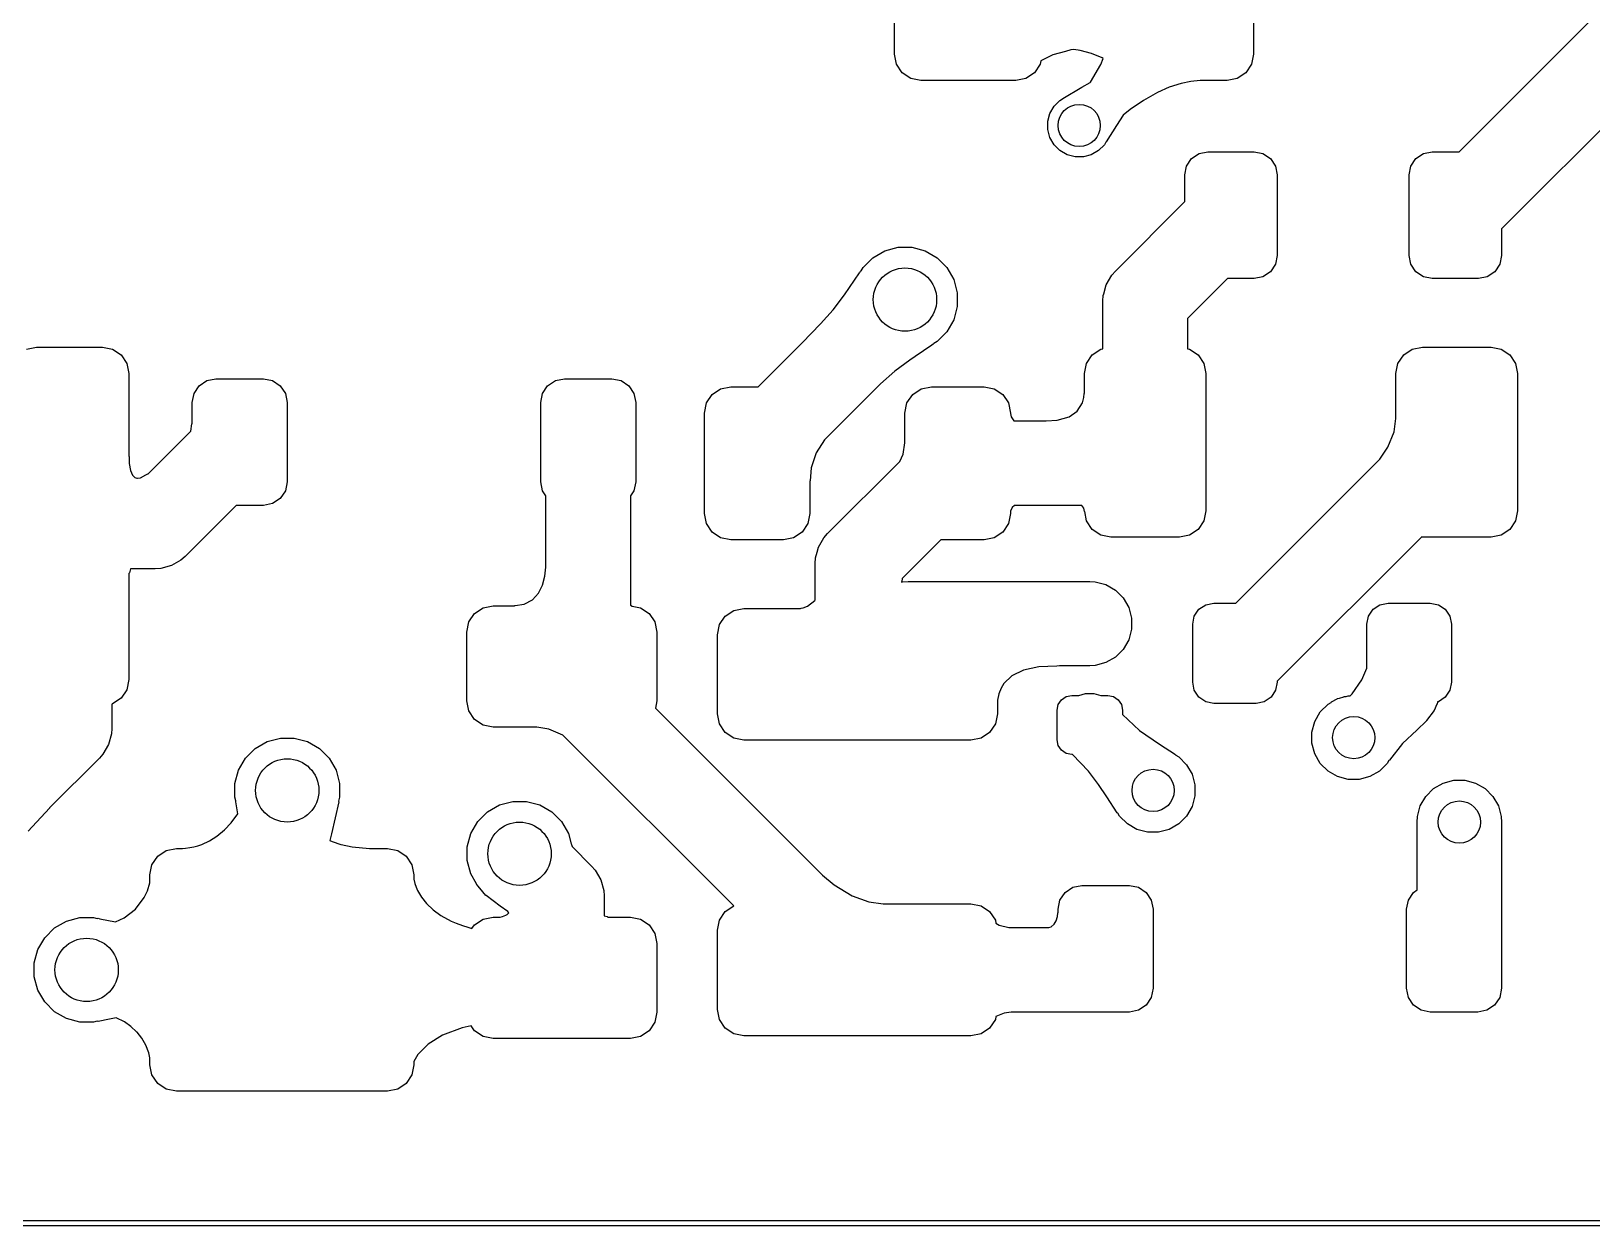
# Model space of a CAD drawing. Extents: x 89 to 178, y -115 to -57.
# Drawn here: x 100.98 to 115.75, y -115.02 to -103.71 of the extents above; entities that cross this region are included whole.
import ezdxf

# ---------------------------------------------------------------- set-up
doc = ezdxf.new("R2010")
doc.units = 0
doc.layers.add('BLACK', color=7, linetype='CONTINUOUS')

msp = doc.modelspace()

# ---------------------------------------------------------------- linework, layer by layer
at = {"layer": 'BLACK', "linetype": 'CONTINUOUS'}
for p, q in [((114.496814, -104.85), (116.429658, -102.917157)), ((109.15, -103.925), (109.15, -103.4)), ((112.55, -103.4), (112.55, -103.925)), ((110.820973, -103.884626), (110.770038, -103.898248)), ((110.849091, -103.881634), (110.820973, -103.884626)), ((110.910386, -103.890757), (110.849091, -103.881634)), ((111.016143, -103.918589), (110.910386, -103.890757)), ((109.16903, -104.020671), (109.15, -103.925)), ((109.223223, -104.101777), (109.16903, -104.020671)), ((110.53097, -104.020671), (110.476777, -104.101777)), ((110.537753, -103.986565), (110.53097, -104.020671)), ((110.650179, -103.930306), (110.537753, -103.986565)), ((110.650184, -103.930304), (110.650179, -103.930306)), ((110.650186, -103.930303), (110.650184, -103.930303)), ((110.650184, -103.930303), (110.650184, -103.930304)), ((110.770038, -103.898248), (110.650186, -103.930303)), ((111.006187, -104.1906), (111.104306, -104.023547)), ((111.116203, -103.958965), (111.016143, -103.918589)), ((111.104306, -104.023547), (111.125617, -103.964523)), ((111.125617, -103.964523), (111.116203, -103.958965)), ((112.53097, -104.020671), (112.476777, -104.101777)), ((112.55, -103.925), (112.53097, -104.020671)), ((116.533217, -103.944967), (114.9, -105.578185)), ((109.304329, -104.15597), (109.223223, -104.101777)), ((109.4, -104.175), (109.304329, -104.15597)), ((110.3, -104.175), (109.4, -104.175)), ((110.395671, -104.15597), (110.3, -104.175)), ((110.476777, -104.101777), (110.395671, -104.15597)), ((111.003876, -104.193457), (111.006187, -104.1906)), ((111.956377, -104.182209), (111.864058, -104.201324)), ((111.956379, -104.182208), (111.956377, -104.182209)), ((112.045802, -104.175149), (111.956379, -104.182208)), ((112.046424, -104.175), (112.045802, -104.175149)), ((112.3, -104.175), (112.046424, -104.175)), ((112.395671, -104.15597), (112.3, -104.175)), ((112.476777, -104.101777), (112.395671, -104.15597)), ((110.74397, -104.344316), (110.924943, -104.238088)), ((110.924943, -104.238088), (111.003876, -104.193457)), ((111.642858, -104.287376), (111.508076, -104.363657)), ((111.642877, -104.287367), (111.642858, -104.287376)), ((111.752358, -104.238238), (111.642877, -104.287367)), ((111.752366, -104.238235), (111.752358, -104.238238)), ((111.864058, -104.201324), (111.752366, -104.238235)), ((110.602567, -104.560846), (110.622836, -104.485199)), ((110.622836, -104.485199), (110.661994, -104.417376)), ((110.661994, -104.417376), (110.717372, -104.361998)), ((110.717372, -104.361998), (110.740913, -104.348406)), ((110.740913, -104.348406), (110.743444, -104.344646)), ((110.743444, -104.344646), (110.74397, -104.344316)), ((111.382877, -104.44904), (111.316922, -104.501817)), ((111.508076, -104.363657), (111.382877, -104.44904)), ((110.602567, -104.639162), (110.602567, -104.560846)), ((111.253297, -104.600356), (111.155811, -104.756473)), ((111.316922, -104.501817), (111.253297, -104.600356)), ((110.622836, -104.714809), (110.602567, -104.639162)), ((110.661994, -104.782632), (110.622836, -104.714809)), ((110.717372, -104.83801), (110.661994, -104.782632)), ((111.138006, -104.782632), (111.082628, -104.83801)), ((111.151215, -104.759752), (111.138006, -104.782632)), ((111.155811, -104.756473), (111.151215, -104.759752)), ((110.785195, -104.877168), (110.717372, -104.83801)), ((110.860842, -104.897437), (110.785195, -104.877168)), ((110.939158, -104.897437), (110.860842, -104.897437)), ((111.014805, -104.877168), (110.939158, -104.897437)), ((111.082628, -104.83801), (111.014805, -104.877168)), ((111.916651, -104.985038), (111.96407, -104.91407)), ((111.96407, -104.91407), (112.035038, -104.866651)), ((112.035038, -104.866651), (112.11875, -104.85)), ((112.11875, -104.85), (112.55625, -104.85)), ((112.55625, -104.85), (112.639962, -104.866651)), ((112.639962, -104.866651), (112.71093, -104.91407)), ((112.71093, -104.91407), (112.758349, -104.985038)), ((114.041651, -104.985038), (114.08907, -104.91407)), ((114.08907, -104.91407), (114.160038, -104.866651)), ((114.160038, -104.866651), (114.24375, -104.85)), ((114.24375, -104.85), (114.496814, -104.85)), ((111.9, -105.06875), (111.916651, -104.985038)), ((111.9, -105.321814), (111.9, -105.06875)), ((112.758349, -104.985038), (112.775, -105.06875)), ((112.775, -105.06875), (112.775, -105.83125)), ((114.025, -105.06875), (114.041651, -104.985038)), ((114.025, -105.83125), (114.025, -105.06875)), ((111.242157, -105.979657), (111.9, -105.321814)), ((114.9, -105.578185), (114.9, -105.83125)), ((108.945619, -105.853325), (109.058658, -105.788062)), ((109.058658, -105.788062), (109.184737, -105.75428)), ((109.184737, -105.75428), (109.315263, -105.75428)), ((109.315263, -105.75428), (109.441342, -105.788062)), ((109.441342, -105.788062), (109.554381, -105.853325)), ((108.835233, -105.976953), (108.853323, -105.945621)), ((108.853323, -105.945621), (108.945619, -105.853325)), ((109.554381, -105.853325), (109.646677, -105.945621)), ((109.646677, -105.945621), (109.71194, -106.05866)), ((112.758349, -105.914962), (112.71093, -105.98593)), ((112.775, -105.83125), (112.758349, -105.914962)), ((114.041651, -105.914962), (114.025, -105.83125)), ((114.08907, -105.98593), (114.041651, -105.914962)), ((114.883349, -105.914962), (114.83593, -105.98593)), ((114.9, -105.83125), (114.883349, -105.914962)), ((108.677059, -106.205134), (108.817879, -105.996745)), ((108.817879, -105.996745), (108.817897, -105.996719)), ((108.817897, -105.996719), (108.821287, -105.991642)), ((108.821287, -105.991642), (108.827779, -105.981925)), ((108.827779, -105.981925), (108.835222, -105.976951)), ((108.835222, -105.976951), (108.835233, -105.976953)), ((109.71194, -106.05866), (109.745722, -106.184739)), ((111.132353, -106.195619), (111.155448, -106.109426)), ((111.155448, -106.109426), (111.207659, -106.018995)), ((111.207659, -106.018995), (111.242157, -105.979657)), ((112.303185, -106.05), (111.925, -106.428185)), ((112.55625, -106.05), (112.303185, -106.05)), ((112.639962, -106.033349), (112.55625, -106.05)), ((112.71093, -105.98593), (112.639962, -106.033349)), ((114.160038, -106.033349), (114.08907, -105.98593)), ((114.24375, -106.05), (114.160038, -106.033349)), ((114.68125, -106.05), (114.24375, -106.05)), ((114.764962, -106.033349), (114.68125, -106.05)), ((114.83593, -105.98593), (114.764962, -106.033349)), ((108.571265, -106.346643), (108.677059, -106.205134)), ((109.745722, -106.184739), (109.745722, -106.315265)), ((111.125, -106.2625), (111.128422, -106.21029)), ((111.125, -106.714918), (111.125, -106.2625)), ((111.128422, -106.21029), (111.132353, -106.195619)), ((108.451018, -106.480884), (108.571265, -106.346643)), ((109.745722, -106.315265), (109.71194, -106.441344)), ((108.275008, -106.6592), (108.451018, -106.480884)), ((109.646677, -106.554383), (109.554381, -106.646679)), ((109.71194, -106.441344), (109.646677, -106.554383)), ((111.925, -106.428185), (111.925, -106.714918)), ((100.929329, -106.71903), (101.025, -106.7)), ((101.025, -106.7), (101.65, -106.7)), ((101.65, -106.7), (101.745671, -106.71903)), ((107.859316, -107.075), (108.274932, -106.659383)), ((108.274932, -106.659383), (108.275008, -106.6592)), ((109.503258, -106.682123), (109.346618, -106.787971)), ((109.503283, -106.682105), (109.503258, -106.682123)), ((109.518075, -106.672223), (109.503283, -106.682105)), ((109.523046, -106.6648), (109.518075, -106.672223)), ((109.554381, -106.646679), (109.52304, -106.664773)), ((109.52304, -106.664773), (109.523046, -106.6648)), ((114.054329, -106.71903), (114.15, -106.7)), ((114.15, -106.7), (114.8, -106.7)), ((114.8, -106.7), (114.895671, -106.71903)), ((101.745671, -106.71903), (101.826777, -106.773223)), ((101.826777, -106.773223), (101.88097, -106.854329)), ((109.294864, -106.822945), (109.15335, -106.928742)), ((109.294884, -106.822931), (109.294864, -106.822945)), ((109.346618, -106.787971), (109.294884, -106.822931)), ((110.96903, -106.854329), (111.023223, -106.773223)), ((111.023223, -106.773223), (111.104329, -106.71903)), ((111.104329, -106.71903), (111.125, -106.714918)), ((111.925, -106.714918), (111.945671, -106.71903)), ((111.945671, -106.71903), (112.026777, -106.773223)), ((112.026777, -106.773223), (112.08097, -106.854329)), ((113.91903, -106.854329), (113.973223, -106.773223)), ((113.973223, -106.773223), (114.054329, -106.71903)), ((114.895671, -106.71903), (114.976777, -106.773223)), ((114.976777, -106.773223), (115.03097, -106.854329)), ((101.88097, -106.854329), (101.9, -106.95)), ((101.9, -106.95), (101.9, -107.732452)), ((102.638896, -107.017127), (102.725, -107)), ((102.725, -107), (103.175, -107)), ((103.175, -107), (103.261104, -107.017127)), ((105.938896, -107.017127), (106.025, -107)), ((106.025, -107), (106.475, -107)), ((106.475, -107), (106.561104, -107.017127)), ((109.15335, -106.928742), (109.01913, -107.048971)), ((110.95, -106.95), (110.96903, -106.854329)), ((110.95, -107.135538), (110.95, -106.95)), ((112.08097, -106.854329), (112.1, -106.95)), ((112.1, -106.95), (112.1, -108.25)), ((113.9, -106.95), (113.91903, -106.854329)), ((113.9, -107.373394), (113.9, -106.95)), ((115.03097, -106.854329), (115.05, -106.95)), ((115.05, -106.95), (115.05, -108.25)), ((102.5, -107.225), (102.517127, -107.138896)), ((102.517127, -107.138896), (102.565901, -107.065901)), ((102.565901, -107.065901), (102.638896, -107.017127)), ((103.261104, -107.017127), (103.334099, -107.065901)), ((103.334099, -107.065901), (103.382873, -107.138896)), ((103.382873, -107.138896), (103.4, -107.225)), ((105.8, -107.225), (105.817127, -107.138896)), ((105.817127, -107.138896), (105.865901, -107.065901)), ((105.865901, -107.065901), (105.938896, -107.017127)), ((106.561104, -107.017127), (106.634099, -107.065901)), ((106.634099, -107.065901), (106.682873, -107.138896)), ((106.682873, -107.138896), (106.7, -107.225)), ((107.36903, -107.229329), (107.423223, -107.148223)), ((107.423223, -107.148223), (107.504329, -107.09403)), ((107.504329, -107.09403), (107.6, -107.075)), ((107.6, -107.075), (107.859316, -107.075)), ((109.019117, -107.048982), (108.840802, -107.224992)), ((109.01913, -107.048971), (109.019117, -107.048982)), ((109.26903, -107.229329), (109.323223, -107.148223)), ((109.323223, -107.148223), (109.404329, -107.09403)), ((109.404329, -107.09403), (109.5, -107.075)), ((109.5, -107.075), (110, -107.075)), ((110, -107.075), (110.095671, -107.09403)), ((110.095671, -107.09403), (110.176777, -107.148223)), ((110.176777, -107.148223), (110.23097, -107.229329)), ((110.94517, -107.176762), (110.948188, -107.139081)), ((110.948188, -107.139081), (110.95, -107.135538)), ((102.5, -107.424681), (102.5, -107.225)), ((103.4, -107.225), (103.4, -107.975)), ((105.8, -107.975), (105.8, -107.225)), ((106.7, -107.225), (106.7, -107.975)), ((107.35, -107.325), (107.36903, -107.229329)), ((108.840623, -107.225064), (108.486689, -107.578998)), ((108.840802, -107.224992), (108.840623, -107.225064)), ((109.25, -107.325), (109.26903, -107.229329)), ((110.23097, -107.229329), (110.25, -107.325)), ((110.882049, -107.305617), (110.931364, -107.228109)), ((110.931364, -107.228109), (110.94517, -107.176762)), ((102.487489, -107.496824), (102.49778, -107.428368)), ((102.49778, -107.428368), (102.5, -107.424681)), ((107.35, -108.275), (107.35, -107.325)), ((109.25, -107.604078), (109.25, -107.325)), ((110.25, -107.325), (110.25, -107.329538)), ((110.25, -107.329538), (110.255294, -107.360982)), ((110.255294, -107.360982), (110.280562, -107.4)), ((110.280562, -107.4), (110.587381, -107.4)), ((110.587381, -107.4), (110.691108, -107.392614)), ((110.691108, -107.392614), (110.691111, -107.392613)), ((110.691111, -107.392613), (110.691116, -107.392613)), ((110.691116, -107.392613), (110.804067, -107.359352)), ((110.804067, -107.359352), (110.882049, -107.305617)), ((113.881233, -107.501567), (113.897979, -107.376873)), ((113.897979, -107.376873), (113.9, -107.373394)), ((102.084268, -107.900045), (102.487489, -107.496824)), ((108.486689, -107.578998), (108.409839, -107.70303)), ((113.823532, -107.646429), (113.881233, -107.501567)), ((101.9, -107.732452), (101.901301, -107.734847)), ((101.901301, -107.734847), (101.901355, -107.735561)), ((101.901355, -107.735561), (101.904274, -107.802038)), ((108.409839, -107.70303), (108.361102, -107.842761)), ((109.201244, -107.783069), (109.232018, -107.715404)), ((109.232018, -107.715404), (109.247823, -107.607723)), ((109.247823, -107.607723), (109.25, -107.604078)), ((113.748129, -107.761184), (113.823532, -107.646429)), ((101.904274, -107.802038), (101.904275, -107.802049)), ((101.904275, -107.802049), (101.916094, -107.87005)), ((101.916094, -107.87005), (101.933967, -107.913188)), ((108.3611, -107.84277), (108.351215, -107.967335)), ((108.361102, -107.842761), (108.3611, -107.84277)), ((108.517157, -108.467157), (109.201244, -107.783069)), ((112.384314, -109.125), (113.748129, -107.761184)), ((101.933967, -107.913188), (101.956387, -107.935878)), ((101.956387, -107.935878), (101.956389, -107.935879)), ((101.956389, -107.935879), (101.973987, -107.940499)), ((101.973987, -107.940499), (101.981858, -107.942566)), ((101.981858, -107.942566), (102.00888, -107.937691)), ((102.00888, -107.937691), (102.061581, -107.911011)), ((102.061581, -107.911011), (102.080406, -107.900498)), ((102.080406, -107.900498), (102.084268, -107.900045)), ((103.4, -107.975), (103.382873, -108.061104)), ((105.817127, -108.061104), (105.8, -107.975)), ((106.7, -107.975), (106.682873, -108.061104)), ((108.351215, -107.967335), (108.35, -107.969716)), ((108.35, -107.969716), (108.35, -108.275)), ((103.261104, -108.182873), (103.175, -108.2)), ((103.334099, -108.134099), (103.261104, -108.182873)), ((103.382873, -108.061104), (103.334099, -108.134099)), ((105.85, -108.110301), (105.817127, -108.061104)), ((105.85, -108.689423), (105.85, -108.110301)), ((106.682873, -108.061104), (106.65, -108.110301)), ((106.65, -108.110301), (106.65, -109.145208)), ((102.915686, -108.2), (102.432843, -108.682843)), ((103.175, -108.2), (102.915686, -108.2)), ((107.36903, -108.370671), (107.35, -108.275)), ((108.35, -108.275), (108.33097, -108.370671)), ((110.25, -108.275), (110.23097, -108.370671)), ((110.250288, -108.255186), (110.25, -108.257639)), ((110.25, -108.257639), (110.25, -108.275)), ((110.250289, -108.255181), (110.250288, -108.255186)), ((110.264349, -108.220053), (110.250289, -108.255181)), ((110.264351, -108.22005), (110.264349, -108.220053)), ((110.286005, -108.2), (110.264351, -108.22005)), ((110.925571, -108.2), (110.286005, -108.2)), ((110.944846, -108.224756), (110.925571, -108.2)), ((110.951664, -108.258644), (110.944846, -108.224756)), ((110.951747, -108.258783), (110.951664, -108.258644)), ((110.96903, -108.345671), (110.951747, -108.258783)), ((112.1, -108.25), (112.08097, -108.345671)), ((115.05, -108.25), (115.03097, -108.345671)), ((107.423223, -108.451777), (107.36903, -108.370671)), ((107.504329, -108.50597), (107.423223, -108.451777)), ((108.276777, -108.451777), (108.195671, -108.50597)), ((108.33097, -108.370671), (108.276777, -108.451777)), ((108.482659, -108.506495), (108.517157, -108.467157)), ((110.176777, -108.451777), (110.095671, -108.50597)), ((110.23097, -108.370671), (110.176777, -108.451777)), ((111.023223, -108.426777), (110.96903, -108.345671)), ((111.104329, -108.48097), (111.023223, -108.426777)), ((112.026777, -108.426777), (111.945671, -108.48097)), ((112.08097, -108.345671), (112.026777, -108.426777)), ((114.976777, -108.426777), (114.895671, -108.48097)), ((115.03097, -108.345671), (114.976777, -108.426777)), ((107.6, -108.525), (107.504329, -108.50597)), ((108.1, -108.525), (107.6, -108.525)), ((108.195671, -108.50597), (108.1, -108.525)), ((108.417871, -108.643866), (108.430448, -108.596926)), ((108.430448, -108.596926), (108.482659, -108.506495)), ((109.590686, -108.525), (109.222439, -108.893246)), ((110, -108.525), (109.590686, -108.525)), ((110.095671, -108.50597), (110, -108.525)), ((111.2, -108.5), (111.104329, -108.48097)), ((111.85, -108.5), (111.2, -108.5)), ((111.945671, -108.48097), (111.85, -108.5)), ((114.138471, -108.502214), (112.775, -109.865686)), ((114.144329, -108.498872), (114.138471, -108.502214)), ((114.15, -108.5), (114.144329, -108.498872)), ((114.8, -108.5), (114.15, -108.5)), ((114.895671, -108.48097), (114.8, -108.5)), ((102.303074, -108.769552), (102.20221, -108.796578)), ((102.393505, -108.717341), (102.303074, -108.769552)), ((102.432843, -108.682843), (102.393505, -108.717341)), ((105.848961, -108.784104), (105.85, -108.689423)), ((108.4, -108.75), (108.403422, -108.69779)), ((108.4, -109.095424), (108.4, -108.75)), ((108.403422, -108.69779), (108.417871, -108.643866)), ((101.904695, -108.837966), (101.9, -108.844042)), ((101.9, -108.844042), (101.9, -109.85)), ((101.915006, -108.8), (101.904695, -108.837966)), ((102.15, -108.8), (101.915006, -108.8)), ((102.20221, -108.796578), (102.15, -108.8)), ((105.816995, -108.956237), (105.838719, -108.871576)), ((105.838719, -108.871576), (105.848961, -108.784104)), ((109.223104, -108.89734), (109.21799, -108.926047)), ((109.222439, -108.893246), (109.223285, -108.895288)), ((109.223285, -108.895288), (109.223104, -108.89734)), ((109.22779, -108.923422), (109.28, -108.92)), ((109.28, -108.92), (111, -108.92)), ((111, -108.92), (111.05221, -108.923422)), ((105.723386, -109.093774), (105.77986, -109.03225)), ((105.77986, -109.03225), (105.816995, -108.956237)), ((109.21799, -108.926047), (109.22779, -108.923422)), ((111.05221, -108.923422), (111.153073, -108.950448)), ((111.153073, -108.950448), (111.243505, -109.002659)), ((111.243505, -109.002659), (111.317341, -109.076495)), ((105.173223, -109.223223), (105.254329, -109.16903)), ((105.254329, -109.16903), (105.35, -109.15)), ((105.35, -109.15), (105.551179, -109.15)), ((105.551179, -109.15), (105.551397, -109.149601)), ((105.551397, -109.149601), (105.557098, -109.147133)), ((105.557098, -109.147133), (105.643643, -109.13497)), ((105.643643, -109.13497), (105.723386, -109.093774)), ((106.65, -109.145208), (106.666558, -109.153293)), ((106.666558, -109.153293), (106.745671, -109.16903)), ((106.745671, -109.16903), (106.826777, -109.223223)), ((107.548223, -109.248223), (107.629329, -109.19403)), ((107.629329, -109.19403), (107.725, -109.175)), ((107.725, -109.175), (108.260785, -109.175)), ((108.260785, -109.175), (108.266674, -109.172356)), ((108.266674, -109.172356), (108.286872, -109.169952)), ((108.286872, -109.169952), (108.326105, -109.155405)), ((108.326105, -109.155405), (108.395679, -109.101399)), ((108.395679, -109.101399), (108.4, -109.095424)), ((111.317341, -109.076495), (111.369552, -109.166927)), ((111.369552, -109.166927), (111.396578, -109.26779)), ((111.990224, -109.248463), (112.033579, -109.183579)), ((112.033579, -109.183579), (112.098463, -109.140224)), ((112.098463, -109.140224), (112.175, -109.125)), ((112.175, -109.125), (112.384314, -109.125)), ((113.640224, -109.248463), (113.683579, -109.183579)), ((113.683579, -109.183579), (113.748463, -109.140224)), ((113.748463, -109.140224), (113.825, -109.125)), ((113.825, -109.125), (114.225, -109.125)), ((114.225, -109.125), (114.301537, -109.140224)), ((114.301537, -109.140224), (114.366421, -109.183579)), ((114.366421, -109.183579), (114.409776, -109.248463)), ((105.1, -109.4), (105.11903, -109.304329)), ((105.11903, -109.304329), (105.173223, -109.223223)), ((106.826777, -109.223223), (106.88097, -109.304329)), ((106.88097, -109.304329), (106.9, -109.4)), ((107.475, -109.425), (107.49403, -109.329329)), ((107.49403, -109.329329), (107.548223, -109.248223)), ((111.396578, -109.26779), (111.396578, -109.37221)), ((111.975, -109.325), (111.990224, -109.248463)), ((111.975, -109.875), (111.975, -109.325)), ((113.625, -109.325), (113.640224, -109.248463)), ((113.625, -109.741939), (113.625, -109.325)), ((114.409776, -109.248463), (114.425, -109.325)), ((114.425, -109.325), (114.425, -109.875)), ((105.1, -110.05), (105.1, -109.4)), ((106.9, -109.4), (106.9, -110.05)), ((107.475, -110.175), (107.475, -109.425)), ((111.369552, -109.473073), (111.317341, -109.563505)), ((111.396578, -109.37221), (111.369552, -109.473073)), ((111.243505, -109.637341), (111.153073, -109.689552)), ((111.317341, -109.563505), (111.243505, -109.637341)), ((110.371311, -109.761419), (110.26289, -109.814027)), ((110.371315, -109.761417), (110.371311, -109.761419)), ((110.517108, -109.729594), (110.371315, -109.761417)), ((110.688112, -109.721526), (110.517108, -109.729594)), ((110.713588, -109.720324), (110.688112, -109.721526)), ((110.714321, -109.72), (110.713588, -109.720324)), ((111, -109.72), (110.714321, -109.72)), ((111.05221, -109.716578), (111, -109.72)), ((111.153073, -109.689552), (111.05221, -109.716578)), ((113.578069, -109.852373), (113.625, -109.741939)), ((101.88097, -109.945671), (101.826777, -110.026777)), ((101.9, -109.85), (101.88097, -109.945671)), ((110.159539, -109.931451), (110.139557, -109.98357)), ((110.186672, -109.886708), (110.159539, -109.931451)), ((110.186675, -109.886704), (110.186672, -109.886708)), ((110.26289, -109.814027), (110.186675, -109.886704)), ((111.990224, -109.951537), (111.975, -109.875)), ((112.033579, -110.016421), (111.990224, -109.951537)), ((112.759776, -109.951537), (112.716421, -110.016421)), ((112.775, -109.875), (112.759776, -109.951537)), ((112.775, -109.865686), (112.775, -109.875)), ((113.483969, -109.984856), (113.578069, -109.852373)), ((114.409776, -109.951537), (114.366421, -110.016421)), ((114.425, -109.875), (114.409776, -109.951537)), ((101.745671, -110.08097), (101.7375, -110.082595)), ((101.7375, -110.082595), (101.7375, -110.3125)), ((101.826777, -110.026777), (101.745671, -110.08097)), ((105.11903, -110.145671), (105.1, -110.05)), ((106.9, -110.05), (106.886011, -110.120325)), ((110.125539, -110.099392), (110.125, -110.100564)), ((110.125, -110.100564), (110.125, -110.175)), ((110.127631, -110.04425), (110.125539, -110.099392)), ((110.127633, -110.044239), (110.127631, -110.04425)), ((110.139557, -109.98357), (110.127633, -110.044239)), ((110.69, -110.14), (110.700657, -110.086424)), ((110.700657, -110.086424), (110.731005, -110.041005)), ((110.731005, -110.041005), (110.776424, -110.010657)), ((110.776424, -110.010657), (110.83, -110)), ((110.83, -110), (110.895779, -110)), ((110.895779, -110), (110.960842, -109.982567)), ((110.960842, -109.982567), (111.039158, -109.982567)), ((111.039158, -109.982567), (111.104221, -110)), ((111.104221, -110), (111.17, -110)), ((111.17, -110), (111.223576, -110.010657)), ((111.223576, -110.010657), (111.268995, -110.041005)), ((111.268995, -110.041005), (111.299343, -110.086424)), ((111.299343, -110.086424), (111.31, -110.14)), ((112.098463, -110.059776), (112.033579, -110.016421)), ((112.175, -110.075), (112.098463, -110.059776)), ((112.575, -110.075), (112.175, -110.075)), ((112.651537, -110.059776), (112.575, -110.075)), ((112.716421, -110.016421), (112.651537, -110.059776)), ((113.182659, -110.156495), (113.256495, -110.082659)), ((113.256495, -110.082659), (113.285504, -110.06591)), ((113.285504, -110.06591), (113.288175, -110.061925)), ((113.288175, -110.061925), (113.289142, -110.061346)), ((113.289142, -110.061346), (113.342118, -110.033086)), ((113.342118, -110.033086), (113.343012, -110.032708)), ((113.343012, -110.032708), (113.346927, -110.030448)), ((113.346927, -110.030448), (113.364105, -110.025845)), ((113.364105, -110.025845), (113.407243, -110.012023)), ((113.407243, -110.012023), (113.40913, -110.011587)), ((113.40913, -110.011587), (113.42695, -110.009005)), ((113.42695, -110.009005), (113.44779, -110.003422)), ((113.44779, -110.003422), (113.465503, -110.003422)), ((113.465503, -110.003422), (113.466509, -110.003276)), ((113.466509, -110.003276), (113.483969, -109.984856)), ((114.287948, -110.083657), (114.26192, -110.141336)), ((114.288545, -110.082022), (114.287948, -110.083657)), ((114.294421, -110.061191), (114.288545, -110.082022)), ((114.301537, -110.059776), (114.294421, -110.061191)), ((114.366421, -110.016421), (114.301537, -110.059776)), ((105.173223, -110.226777), (105.11903, -110.145671)), ((105.254329, -110.28097), (105.173223, -110.226777)), ((106.886011, -110.120325), (108.468625, -111.702939)), ((107.49403, -110.270671), (107.475, -110.175)), ((110.125, -110.175), (110.10597, -110.270671)), ((110.69, -110.42), (110.69, -110.14)), ((111.31, -110.14), (111.31, -110.181391)), ((111.31, -110.181391), (111.472185, -110.331451)), ((113.103422, -110.34779), (113.130448, -110.246927)), ((113.130448, -110.246927), (113.182659, -110.156495)), ((114.188504, -110.240622), (114.096714, -110.327815)), ((114.189848, -110.239102), (114.188504, -110.240622)), ((114.260658, -110.143487), (114.189848, -110.239102)), ((114.26192, -110.141336), (114.260658, -110.143487)), ((101.734078, -110.36471), (101.707052, -110.465573)), ((101.7375, -110.3125), (101.734078, -110.36471)), ((105.35, -110.3), (105.254329, -110.28097)), ((105.759734, -110.3), (105.35, -110.3)), ((105.763449, -110.302217), (105.759734, -110.3)), ((105.876468, -110.318759), (105.763449, -110.302217)), ((106.010308, -110.37676), (105.876468, -110.318759)), ((106.010314, -110.376762), (106.010308, -110.37676)), ((106.012975, -110.378661), (106.010314, -110.376762)), ((107.625951, -111.991637), (106.012975, -110.378661)), ((107.548223, -110.351777), (107.49403, -110.270671)), ((107.629329, -110.40597), (107.548223, -110.351777)), ((110.051777, -110.351777), (109.970671, -110.40597)), ((110.10597, -110.270671), (110.051777, -110.351777)), ((111.472185, -110.331451), (111.660704, -110.461769)), ((113.103422, -110.45221), (113.103422, -110.34779)), ((114.096715, -110.327816), (113.962932, -110.45668)), ((114.096714, -110.327815), (114.096715, -110.327816)), ((101.707052, -110.465573), (101.654841, -110.556005)), ((103.003323, -110.595619), (103.095619, -110.503323)), ((103.095619, -110.503323), (103.208658, -110.43806)), ((103.208658, -110.43806), (103.334737, -110.404278)), ((103.334737, -110.404278), (103.465263, -110.404278)), ((103.465263, -110.404278), (103.591342, -110.43806)), ((103.591342, -110.43806), (103.704381, -110.503323)), ((103.704381, -110.503323), (103.796677, -110.595619)), ((107.725, -110.425), (107.629329, -110.40597)), ((109.875, -110.425), (107.725, -110.425)), ((109.970671, -110.40597), (109.875, -110.425)), ((110.700657, -110.473576), (110.69, -110.42)), ((110.731005, -110.518995), (110.700657, -110.473576)), ((110.776424, -110.549343), (110.731005, -110.518995)), ((111.660704, -110.461769), (111.812363, -110.56096)), ((113.130448, -110.553073), (113.103422, -110.45221)), ((113.962932, -110.45668), (113.839268, -110.613742)), ((101.620343, -110.595342), (101.149576, -111.066109)), ((101.654841, -110.556005), (101.620343, -110.595342)), ((102.93806, -110.708658), (103.003323, -110.595619)), ((103.796677, -110.595619), (103.86194, -110.708658)), ((110.83, -110.56), (110.776424, -110.549343)), ((110.835438, -110.56), (110.83, -110.56)), ((110.835496, -110.560149), (110.835438, -110.56)), ((110.986558, -110.71866), (110.835496, -110.560149)), ((111.812363, -110.56096), (111.816551, -110.567097)), ((111.816551, -110.567097), (111.843505, -110.582659)), ((111.843505, -110.582659), (111.917341, -110.656495)), ((111.917341, -110.656495), (111.969552, -110.746927)), ((113.182659, -110.643505), (113.130448, -110.553073)), ((113.256495, -110.717341), (113.182659, -110.643505)), ((113.817341, -110.643505), (113.743505, -110.717341)), ((113.832253, -110.617675), (113.817341, -110.643505)), ((113.839268, -110.613742), (113.832253, -110.617675)), ((102.904278, -110.834737), (102.93806, -110.708658)), ((102.904278, -110.965263), (102.904278, -110.834737)), ((103.86194, -110.708658), (103.895722, -110.834737)), ((103.895722, -110.834737), (103.895722, -110.965263)), ((111.083682, -110.84237), (110.986558, -110.71866)), ((111.083688, -110.842378), (111.083682, -110.84237)), ((111.161766, -110.960699), (111.083688, -110.842378)), ((111.969552, -110.746927), (111.996578, -110.84779)), ((113.346927, -110.769552), (113.256495, -110.717341)), ((113.44779, -110.796578), (113.346927, -110.769552)), ((113.55221, -110.796578), (113.44779, -110.796578)), ((113.653073, -110.769552), (113.55221, -110.796578)), ((113.743505, -110.717341), (113.653073, -110.769552)), ((114.256495, -110.882659), (114.346927, -110.830448)), ((114.346927, -110.830448), (114.44779, -110.803422)), ((114.44779, -110.803422), (114.55221, -110.803422)), ((114.55221, -110.803422), (114.653073, -110.830448)), ((114.653073, -110.830448), (114.743505, -110.882659)), ((102.913585, -110.999999), (102.904278, -110.965263)), ((103.895722, -110.965263), (103.88618, -111.000873)), ((111.161766, -110.9607), (111.161766, -110.960699)), ((111.26096, -111.112363), (111.161766, -110.9607)), ((111.996578, -110.95221), (111.969552, -111.053073)), ((111.996578, -110.84779), (111.996578, -110.95221)), ((114.130448, -111.046927), (114.182659, -110.956495)), ((114.182659, -110.956495), (114.256495, -110.882659)), ((114.743505, -110.882659), (114.817341, -110.956495)), ((114.817341, -110.956495), (114.869552, -111.046927)), ((101.149164, -111.067164), (100.945998, -111.287524)), ((101.149576, -111.066109), (101.149164, -111.067164)), ((102.870011, -111.205753), (102.931445, -111.12268)), ((102.911567, -111.008778), (102.913521, -111.000041)), ((102.931445, -111.12268), (102.911567, -111.008778)), ((102.913521, -111.000041), (102.913585, -110.999999)), ((103.887704, -111.009263), (103.818211, -111.312192)), ((103.88618, -111.000873), (103.887771, -111.008952)), ((103.887771, -111.008952), (103.887704, -111.009263)), ((105.203323, -111.195619), (105.295619, -111.103323)), ((105.295619, -111.103323), (105.408658, -111.03806)), ((105.408658, -111.03806), (105.534737, -111.004278)), ((105.534737, -111.004278), (105.665263, -111.004278)), ((105.665263, -111.004278), (105.791342, -111.03806)), ((105.791342, -111.03806), (105.904381, -111.103323)), ((105.904381, -111.103323), (105.996677, -111.195619)), ((111.261008, -111.112435), (111.26096, -111.112363)), ((111.267073, -111.11651), (111.261008, -111.112435)), ((111.282659, -111.143505), (111.267073, -111.11651)), ((111.969552, -111.053073), (111.917341, -111.143505)), ((114.103422, -111.14779), (114.130448, -111.046927)), ((114.869552, -111.046927), (114.896578, -111.14779)), ((102.733959, -111.334499), (102.80589, -111.274354)), ((102.80589, -111.274354), (102.870011, -111.205753)), ((105.13806, -111.308658), (105.203323, -111.195619)), ((105.996677, -111.195619), (106.06194, -111.308658)), ((111.356495, -111.217341), (111.282659, -111.143505)), ((111.446927, -111.269552), (111.356495, -111.217341)), ((111.54779, -111.296578), (111.446927, -111.269552)), ((111.753073, -111.269552), (111.65221, -111.296578)), ((111.843505, -111.217341), (111.753073, -111.269552)), ((111.917341, -111.143505), (111.843505, -111.217341)), ((114.1, -111.2), (114.103422, -111.14779)), ((114.1, -111.843116), (114.1, -111.2)), ((114.896578, -111.14779), (114.9, -111.2)), ((114.9, -111.2), (114.9, -112.025)), ((102.476167, -111.441482), (102.515868, -111.435226)), ((102.515868, -111.435226), (102.51587, -111.435225)), ((102.51587, -111.435225), (102.515872, -111.435225)), ((102.515872, -111.435225), (102.552672, -111.424135)), ((102.552672, -111.424135), (102.589476, -111.413044)), ((102.589476, -111.413044), (102.664784, -111.378433)), ((102.664784, -111.378433), (102.733959, -111.334499)), ((103.818211, -111.312192), (103.804645, -111.375021)), ((103.804645, -111.375021), (103.82397, -111.385063)), ((103.82397, -111.385063), (103.823972, -111.385063)), ((103.823972, -111.385063), (103.823973, -111.385064)), ((103.823973, -111.385064), (103.823977, -111.385066)), ((103.823977, -111.385066), (103.906937, -111.412174)), ((103.906937, -111.412174), (103.90923, -111.412924)), ((103.90923, -111.412924), (104.016131, -111.433783)), ((104.016131, -111.433783), (104.178098, -111.45)), ((105.104278, -111.434737), (105.13806, -111.308658)), ((105.104278, -111.565263), (105.104278, -111.434737)), ((106.06194, -111.308658), (106.08811, -111.406328)), ((106.08811, -111.406328), (106.088284, -111.406363)), ((106.088284, -111.406363), (106.093109, -111.413213)), ((106.093109, -111.413213), (106.09791, -111.432224)), ((106.09791, -111.432224), (106.282842, -111.617157)), ((111.65221, -111.296578), (111.54779, -111.296578)), ((102.11903, -111.604329), (102.173223, -111.523223)), ((102.173223, -111.523223), (102.254329, -111.46903)), ((102.254329, -111.46903), (102.35, -111.45)), ((102.35, -111.45), (102.404197, -111.45)), ((102.404197, -111.45), (102.406862, -111.448963)), ((102.406862, -111.448963), (102.437079, -111.447642)), ((102.437079, -111.447642), (102.437092, -111.44764)), ((102.437092, -111.44764), (102.437094, -111.44764)), ((102.437094, -111.44764), (102.476167, -111.441482)), ((104.178098, -111.45), (104.35, -111.45)), ((104.35, -111.45), (104.445671, -111.46903)), ((104.445671, -111.46903), (104.526777, -111.523223)), ((104.526777, -111.523223), (104.58097, -111.604329)), ((105.13806, -111.691342), (105.104278, -111.565263)), ((102.1, -111.7), (102.11903, -111.604329)), ((102.1, -111.772181), (102.1, -111.7)), ((104.58097, -111.604329), (104.6, -111.7)), ((104.6, -111.7), (104.6, -111.740241)), ((105.191354, -111.78365), (105.13806, -111.691342)), ((106.282842, -111.617157), (106.317341, -111.656495)), ((106.317341, -111.656495), (106.369552, -111.746927)), ((108.468625, -111.702939), (108.580767, -111.79561)), ((102.044828, -111.915184), (102.07559, -111.849844)), ((102.07559, -111.849844), (102.099325, -111.775746)), ((102.099325, -111.775746), (102.1, -111.772181)), ((104.6, -111.740241), (104.609554, -111.782986)), ((104.609554, -111.782986), (104.622095, -111.815372)), ((104.622095, -111.815372), (104.634635, -111.847756)), ((104.634635, -111.847756), (104.634637, -111.847759)), ((104.634637, -111.847759), (104.672064, -111.912773)), ((105.192656, -111.787767), (105.191354, -111.78365)), ((105.196087, -111.791849), (105.192656, -111.787767)), ((105.203323, -111.804381), (105.196087, -111.791849)), ((105.22403, -111.825088), (105.203323, -111.804381)), ((105.282021, -111.894071), (105.22403, -111.825088)), ((106.369552, -111.746927), (106.396578, -111.84779)), ((106.396578, -111.84779), (106.4, -111.9)), ((108.580767, -111.79561), (108.750861, -111.898157)), ((110.717127, -111.938896), (110.765901, -111.865901)), ((110.765901, -111.865901), (110.838896, -111.817127)), ((110.838896, -111.817127), (110.925, -111.8)), ((110.925, -111.8), (111.375, -111.8)), ((111.375, -111.8), (111.461104, -111.817127)), ((111.461104, -111.817127), (111.534099, -111.865901)), ((111.534099, -111.865901), (111.582873, -111.938896)), ((114.017127, -111.938896), (114.065901, -111.865901)), ((114.065901, -111.865901), (114.1, -111.843116)), ((101.85474, -112.108601), (101.962847, -112.024829)), ((101.962847, -112.024829), (102.044828, -111.915184)), ((104.672064, -111.912773), (104.672064, -111.912774)), ((104.672064, -111.912774), (104.718541, -111.971244)), ((104.718541, -111.971244), (104.718542, -111.971245)), ((104.718542, -111.971245), (104.782507, -112.031521)), ((105.283872, -111.895838), (105.282021, -111.894071)), ((105.41501, -111.996061), (105.283872, -111.895838)), ((105.415313, -111.996284), (105.41501, -111.996061)), ((105.488308, -112.048365), (105.415313, -111.996284)), ((106.4, -111.9), (106.4, -112.087144)), ((107.548223, -112.048223), (107.627875, -111.995001)), ((107.627875, -111.995001), (107.625951, -111.991637)), ((108.750861, -111.898157), (108.750864, -111.898158)), ((108.750864, -111.898158), (108.908579, -111.956194)), ((108.908579, -111.956194), (108.908581, -111.956195)), ((108.908581, -111.956195), (109.043675, -111.973097)), ((109.043675, -111.973097), (109.047021, -111.975)), ((109.047021, -111.975), (109.875, -111.975)), ((109.875, -111.975), (109.970671, -111.99403)), ((109.970671, -111.99403), (110.051777, -112.048223)), ((110.7, -112.025), (110.717127, -111.938896)), ((110.7, -112.057168), (110.7, -112.025)), ((111.582873, -111.938896), (111.6, -112.025)), ((111.6, -112.025), (111.6, -112.775)), ((114, -112.025), (114.017127, -111.938896)), ((114, -112.775), (114, -112.025)), ((114.9, -112.025), (114.9, -112.775)), ((101.195619, -112.203323), (101.308658, -112.13806)), ((101.308658, -112.13806), (101.434737, -112.104278)), ((101.434737, -112.104278), (101.565263, -112.104278)), ((101.565263, -112.104278), (101.600217, -112.113643)), ((101.600217, -112.113643), (101.600234, -112.113619)), ((101.600234, -112.113619), (101.608996, -112.111885)), ((101.608996, -112.111885), (101.626489, -112.115366)), ((101.626489, -112.115366), (101.77387, -112.143883)), ((101.77387, -112.143883), (101.854738, -112.108602)), ((101.854738, -112.108602), (101.854738, -112.108601)), ((101.854738, -112.108601), (101.85474, -112.108601)), ((104.782507, -112.031521), (104.855215, -112.083809)), ((104.855215, -112.083809), (104.953267, -112.137616)), ((104.953267, -112.137616), (104.998182, -112.156244)), ((104.998182, -112.156244), (105.058058, -112.181079)), ((105.149446, -112.208807), (105.173223, -112.173223)), ((105.173223, -112.173223), (105.254329, -112.11903)), ((105.254329, -112.11903), (105.35, -112.1)), ((105.35, -112.1), (105.417807, -112.1)), ((105.417807, -112.1), (105.43841, -112.095881)), ((105.43841, -112.095881), (105.438411, -112.09588)), ((105.438411, -112.09588), (105.438413, -112.09588)), ((105.438413, -112.09588), (105.470791, -112.081211)), ((105.470791, -112.081211), (105.482424, -112.075941)), ((105.482424, -112.075941), (105.498099, -112.058663)), ((105.498099, -112.058663), (105.488308, -112.048365)), ((106.4, -112.087144), (106.430213, -112.095388)), ((106.430213, -112.095388), (106.436167, -112.1)), ((106.436167, -112.1), (106.65, -112.1)), ((106.65, -112.1), (106.745671, -112.11903)), ((106.745671, -112.11903), (106.826777, -112.173223)), ((106.826777, -112.173223), (106.88097, -112.254329)), ((107.475, -112.225), (107.49403, -112.129329)), ((107.49403, -112.129329), (107.548223, -112.048223)), ((110.051777, -112.048223), (110.10597, -112.129329)), ((110.10597, -112.129329), (110.111851, -112.158898)), ((110.111851, -112.158898), (110.1434, -112.175445)), ((110.635588, -112.191044), (110.661521, -112.167439)), ((110.661521, -112.167439), (110.681551, -112.135919)), ((110.681551, -112.135919), (110.695194, -112.093031)), ((110.695194, -112.093031), (110.698062, -112.060874)), ((110.698062, -112.060874), (110.7, -112.057168)), ((101.03806, -112.408658), (101.103323, -112.295619)), ((101.103323, -112.295619), (101.195619, -112.203323)), ((105.058058, -112.181079), (105.058064, -112.181081)), ((105.058064, -112.181081), (105.058068, -112.181082)), ((105.058068, -112.181082), (105.05807, -112.181083)), ((105.05807, -112.181083), (105.109266, -112.196616)), ((105.109266, -112.196616), (105.149446, -112.208807)), ((106.88097, -112.254329), (106.9, -112.35)), ((107.475, -112.975), (107.475, -112.225)), ((110.1434, -112.175445), (110.143404, -112.175447)), ((110.143404, -112.175447), (110.232986, -112.19993)), ((110.232986, -112.19993), (110.233555, -112.2)), ((110.233555, -112.2), (110.613069, -112.2)), ((110.613069, -112.2), (110.635588, -112.191044)), ((101.004278, -112.534737), (101.03806, -112.408658)), ((106.9, -112.35), (106.9, -113)), ((101.004278, -112.665263), (101.004278, -112.534737)), ((101.03806, -112.791342), (101.004278, -112.665263)), ((101.103323, -112.904381), (101.03806, -112.791342)), ((101.195619, -112.996677), (101.103323, -112.904381)), ((111.582873, -112.861104), (111.534099, -112.934099)), ((111.6, -112.775), (111.582873, -112.861104)), ((114.017127, -112.861104), (114, -112.775)), ((114.065901, -112.934099), (114.017127, -112.861104)), ((114.882873, -112.861104), (114.834099, -112.934099)), ((114.9, -112.775), (114.882873, -112.861104)), ((101.308658, -113.06194), (101.195619, -112.996677)), ((101.780472, -113.054837), (101.700923, -113.07023)), ((101.85725, -113.092885), (101.780472, -113.054837)), ((106.9, -113), (106.88097, -113.095671)), ((107.49403, -113.070671), (107.475, -112.975)), ((110.111691, -113.041907), (110.10597, -113.070671)), ((110.189796, -113.009766), (110.111691, -113.041907)), ((110.189797, -113.009766), (110.189796, -113.009766)), ((110.255834, -113), (110.189797, -113.009766)), ((110.925, -113), (110.255834, -113)), ((111.375, -113), (110.925, -113)), ((111.461104, -112.982873), (111.375, -113)), ((111.534099, -112.934099), (111.461104, -112.982873)), ((114.138896, -112.982873), (114.065901, -112.934099)), ((114.225, -113), (114.138896, -112.982873)), ((114.675, -113), (114.225, -113)), ((114.761104, -112.982873), (114.675, -113)), ((114.834099, -112.934099), (114.761104, -112.982873)), ((101.434737, -113.095722), (101.308658, -113.06194)), ((101.565263, -113.095722), (101.434737, -113.095722)), ((101.600209, -113.086358), (101.565263, -113.095722)), ((101.600215, -113.086366), (101.600209, -113.086358)), ((101.608998, -113.088113), (101.600215, -113.086366)), ((101.626445, -113.084642), (101.608998, -113.088113)), ((101.626475, -113.084636), (101.626445, -113.084642)), ((101.700923, -113.07023), (101.626475, -113.084636)), ((101.919908, -113.136374), (101.85725, -113.092885)), ((101.919913, -113.136378), (101.919908, -113.136374)), ((101.9731, -113.1865), (101.919913, -113.136378)), ((101.977406, -113.190558), (101.9731, -113.1865)), ((102.021977, -113.247494), (101.977406, -113.190558)), ((105.056484, -113.149403), (104.871303, -113.219623)), ((105.056485, -113.149403), (105.056484, -113.149403)), ((105.142494, -113.130787), (105.056485, -113.149403)), ((105.173223, -113.176777), (105.142494, -113.130787)), ((105.254329, -113.23097), (105.173223, -113.176777)), ((106.826777, -113.176777), (106.745671, -113.23097)), ((106.88097, -113.095671), (106.826777, -113.176777)), ((107.548223, -113.151777), (107.49403, -113.070671)), ((107.629329, -113.20597), (107.548223, -113.151777)), ((107.725, -113.225), (107.629329, -113.20597)), ((109.970671, -113.20597), (109.875, -113.225)), ((110.051777, -113.151777), (109.970671, -113.20597)), ((110.10597, -113.070671), (110.051777, -113.151777)), ((102.059903, -113.314052), (102.021977, -113.247494)), ((102.088095, -113.385146), (102.059903, -113.314052)), ((104.733397, -113.304453), (104.636887, -113.401588)), ((104.871303, -113.219623), (104.733397, -113.304453)), ((105.35, -113.25), (105.254329, -113.23097)), ((106.65, -113.25), (105.35, -113.25)), ((106.745671, -113.23097), (106.65, -113.25)), ((109.875, -113.225), (107.725, -113.225)), ((102.1, -113.432272), (102.088095, -113.385146)), ((102.1, -113.5), (102.1, -113.432272)), ((102.11903, -113.595671), (102.1, -113.5)), ((104.6, -113.5), (104.58097, -113.595671)), ((104.636884, -113.401592), (104.6, -113.469115)), ((104.6, -113.469115), (104.6, -113.5)), ((104.636887, -113.401588), (104.636884, -113.401592)), ((102.173223, -113.676777), (102.11903, -113.595671)), ((104.58097, -113.595671), (104.526777, -113.676777)), ((102.254329, -113.73097), (102.173223, -113.676777)), ((102.35, -113.75), (102.254329, -113.73097)), ((104.35, -113.75), (102.35, -113.75)), ((104.445671, -113.73097), (104.35, -113.75)), ((104.526777, -113.676777), (104.445671, -113.73097)), ((97.524182, -114.975), (169.475818, -114.975)), ((169.5, -115.025), (97.5, -115.025))]:
    msp.add_line(p, q, dxfattribs=at)
at = {"layer": 'BLACK'}
for centre, radius in [((110.9, -104.600004), 0.2), ((109.25, -106.250002), 0.3), ((113.5, -110.4), 0.2), ((103.4, -110.9), 0.3), ((111.6, -110.9), 0.2), ((114.5, -111.2), 0.2), ((105.6, -111.5), 0.3), ((101.5, -112.6), 0.3)]:
    msp.add_circle(centre, radius, dxfattribs=at)
at = {"layer": 'WHITE'}
for centre, radius in [((110.9, -104.600004), 0.2), ((109.25, -106.250002), 0.3), ((113.5, -110.4), 0.2), ((103.4, -110.9), 0.3), ((111.6, -110.9), 0.2), ((114.5, -111.2), 0.2), ((105.6, -111.5), 0.3), ((101.5, -112.6), 0.3)]:
    msp.add_circle(centre, radius, dxfattribs=at)

doc.saveas('drawing.dxf')
